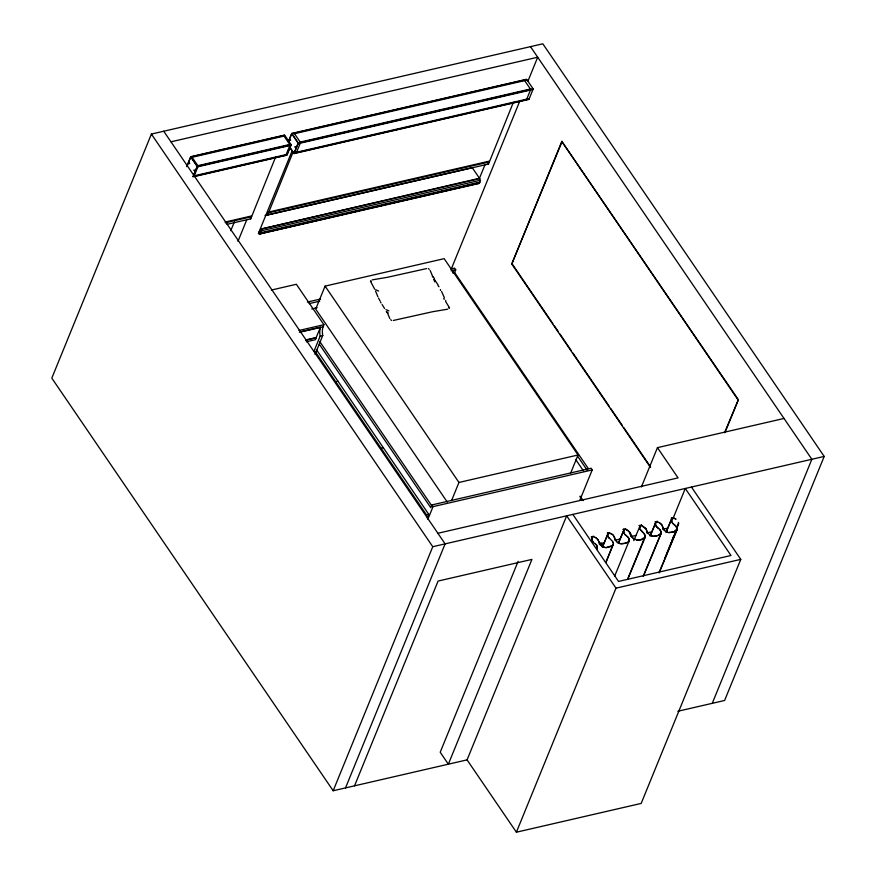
<?xml version="1.0" encoding="UTF-8"?>
<svg xmlns="http://www.w3.org/2000/svg" width="876" height="876" viewBox="0 0 876 876"><rect width="100%" height="100%" fill="white"/><g stroke="black" fill="none" stroke-linecap="round" stroke-linejoin="round"><path stroke-width="1.31" d="M250.295 218.179L250.711 218.891L275.579 157.132M488.085 163.462L488.501 164.075L513.369 102.317M591.771 537.973L591.847 540.153L593.446 542.288M607.692 535.313L608.327 533.418L607.484 533.123L608.207 533.342L602.436 547.226M605.984 562.436L613.331 543.689M614.569 576.364L629.121 540.974C630.337 536.123 622.453 535.291 623.624 530.506L618.379 543.12M640.181 525.95L639.765 528.94L643.597 532.926M639.546 527.845L639.688 526.826M627.742 578.883L645.185 536.221M627.873 578.937L645.174 537.295L644.386 534.01M643.663 575.149L660.975 533.506L660.887 531.382L659.431 529.246M643.28 576.463L661.106 533.561C662.245 528.71 654.591 527.889 655.478 523.027L650.233 535.652M659.07 572.674L676.896 529.772L676.239 526.542L672.078 522.611M659.201 572.729L677.028 529.827L676.36 526.52L672.976 523.662M674.695 518.537L676.031 519.238L673.425 517.563L671.191 518.176M676.754 528.502L678.561 522.348M673.305 518.099L672.188 517.804M665.07 557.596L671.169 542.419M672.177 539.89L673.699 536.09M670.797 543.711L678.78 523.443M478.822 183.467L259.646 234.012A2.223 1.172 77 0 1 258.42 233.432L292.135 150.803M677.86 711.257L724.605 700.482L824.196 456.429L542.824 43.8L151.395 134.072L51.804 378.125L333.176 790.754L467.072 759.875L566.663 515.822L615.981 588.157L516.391 832.2L467.072 759.875M186.96 166.013L190.749 156.705L284.58 135.068L291.171 144.737L286.901 155.194L194.373 176.536M186.84 166.626L190.793 156.957L284.612 135.32L283.419 136.141L283.671 135.539L290.087 144.945L285.915 155.161L285.598 154.691M193.038 176.58L286.857 154.942L291.029 144.726L197.209 166.374L193.257 176.032L287.087 154.395M193.07 176.832L197.341 166.374L291.171 144.737M193.979 176.372L198.151 166.155L191.734 156.738L190.541 157.56M230.771 230.716L234.385 221.858M237.987 241.294L246.769 219.788M288.39 141.584L291.719 133.448L526.618 79.278L533.21 88.936L528.94 99.404L294.04 153.574L290.197 147.945L293.997 153.322L528.896 99.152M288.73 141.102L291.752 133.7L526.651 79.53L526.41 80.132M293.865 133.754L294.117 133.152L300.534 142.558L296.362 152.774M293.121 151.975L267.64 214.992L268.209 212.145L488.961 161.228M259.603 234.034L266.753 231.779M485.118 164.436L479.468 178.277L260.533 229.173A3.219 1.686 77 0 1 260.719 232.709L260.347 233.651L259.088 231.801M293.997 153.322L298.168 143.106L533.068 88.936M294.04 153.574L298.311 143.116L533.21 88.936M570.637 473.139L578.04 454.994L444.165 258.661L325.084 286.123L315.699 309.108L447.275 502.058M305.56 339.998L316.116 337.567L320.485 327.416A11.684 6.121 77 0 0 320.167 336.11L313.969 351.287M316.116 337.567L315.48 339.691L306.25 341.815M315.01 354.484L322.751 335.519A11.684 6.121 77 0 1 323.08 326.825L323.934 324.711L296.362 284.284L271.352 290.055M477.847 183.194A2.223 1.172 77 0 0 478.778 183.489L479.292 182.766L259.92 233.772M479.522 183.095L479.895 182.186A3.219 1.686 77 0 0 479.709 178.627L472.252 167.699L265.034 215.485M451.337 268.855L519.599 101.583M527.878 81.304L537.7 57.225L170.951 141.813M453.779 270.257L452.662 272.973L454.644 272.524L455.75 269.808L454.589 268.111L450.614 269.031M650.277 467.105L511.781 263.994L561.801 141.419L738.369 399.719L724.956 432.58M511.781 263.994L562.173 141.332M579.803 500.338L592.209 469.93L591.059 468.233L431.868 504.948L430.762 507.664L319.291 344.18M427.269 517.935L428.736 514.332L316.411 349.612M427.86 519.315L433.029 506.646L592.209 469.93M333.176 790.754L432.766 546.712L824.196 456.429M451.556 500.601L458.958 482.457L578.04 454.994M345.516 787.907L445.107 543.865L163.735 131.225M354.528 785.827L438.099 581.051L531.929 559.403L448.359 764.19L440.212 752.232L518.11 561.352M641.407 486.925L657.449 447.647L784.02 418.454M672.877 518.866L685.284 488.469L730.989 555.504L618.544 581.434L572.838 514.398M724.594 432.667L738.369 399.719M691.449 487.045L740.767 559.37L641.177 803.423L516.391 832.2M712.265 703.329L811.855 459.276L530.484 46.647M602.458 546.854L607.692 534.24L607.911 536.419L609.367 538.554M605.853 562.381L613.189 544.708M618.511 543.175L624.128 529.608L623.318 529.422L624.128 529.608M633.786 540.645L640.06 525.874L639.25 525.688L640.038 525.907M650.222 536.013L655.982 522.14C654.131 521.625 657.164 522.118 655.609 523.092M666.154 531.918L671.399 519.293L672.188 522.578M666.143 532.279L671.914 518.395M592.406 537.152L591.76 539.047L592.559 541.248M596.764 549.318L597.18 546.317M596.885 549.394L597.312 546.317L595.724 544.182M613.32 544.762L610.222 546.744L606.039 547.708L601.856 546.394M624.26 529.684L623.613 531.579L624.413 533.78M629.121 540.974L628.618 541.85C625.344 543.383 621.084 544.905 617.777 542.66M645.043 537.24L640.882 539.594L636.469 539.977M645.174 537.295L644.67 538.192C638.1 542.704 630.501 538.685 629.143 531.458M660.975 533.506L657.898 535.444M661.106 533.561L657.996 535.543L653.781 536.397L649.631 535.192M672.034 518.482L671.618 521.472M676.896 529.772L673.819 531.71M677.028 529.827L673.929 531.809L668.881 532.564L671.279 532.389M479.106 183.226L368.938 208.444M609.378 533.068C609.97 531.907 608.864 534.075 610.769 533.615M641.232 525.6L641.604 525.14L641.287 525.622L645.951 528.754L647.682 533.188M657.153 521.866C657.756 520.705 656.639 522.873 658.555 522.414M625.365 529.356L625.683 528.874L625.3 529.334L628.07 530.484M612.696 545.584L606.006 547.599M591.366 536.791L593.786 536.232M607.287 533.057L609.718 532.499M623.219 529.323L625.639 528.765M639.141 525.589L641.571 525.031M655.073 521.855L657.493 521.297M192.107 157.286L284.043 136.087M294.489 133.7L524.658 80.614M197.834 165.684L289.759 144.474M300.216 142.098L530.385 89.013M196.958 166.977L290.777 145.339M297.917 143.708L532.816 89.538M294.226 152.774L529.126 98.605M225.252 222.033L251.171 216.043M225.307 222.789L251.631 216.722M268.658 212.813L489.421 161.907M227.07 224.322L250.755 218.858M267.793 214.948L488.545 164.031M260.533 229.173L479.709 178.627M260.928 230.87L480.103 180.314M260.719 232.731L479.895 182.186M273.4 230.246L278.71 229.019M281.371 228.406L289.343 226.577M303.95 223.205L309.261 221.978M311.922 221.365L315.907 220.445M326.529 217.993L331.84 216.766M334.501 216.153L342.472 214.313M361.065 210.032L369.037 208.192M383.655 204.82L388.966 203.593M391.616 202.98L395.602 202.06M406.234 199.608L411.545 198.392M414.206 197.779L422.177 195.939M440.77 191.647L452.728 188.887M463.349 186.435L468.66 185.219M471.321 184.606L479.292 182.766M260.008 233.564L286.583 227.431M289.233 226.818L366.277 209.057M307.345 302.067L320.616 299.012M309.151 303.611L319.762 301.169M451.118 270.87L455.75 269.808M311.79 308.921L317.101 307.706M298.924 330.482L323.934 324.711M300.556 331.774L320.342 327.208M299.384 332.289L323.08 326.825M320.167 336.11L322.751 335.519M305.702 340.206L316.258 337.775M335.727 381.706L337.95 381.202M381.126 448.282L383.349 447.767M428.736 514.332L426.513 514.847L314.955 351.243M437.89 533.276L678.068 477.891L657.449 447.647M599.14 543.908L604.44 542.682M615.018 540.24L620.307 539.025M630.895 536.583L636.184 535.367M646.773 532.926L650.737 532.006M662.639 529.257L666.614 528.348M615.981 588.157L740.767 559.37M656.89 535.97L652.401 536.342L647.561 533.221M372.234 279.86L387.367 277.309L426.678 268.56M447.745 309.173L432.624 311.725L393.302 320.474M671.498 532.367L672.812 532.236M620.547 543.711L624.96 543.328L628.738 541.926L629.165 538.85L627.577 536.714M388.9 310.87L385.944 309.611M666.932 532.071L668.322 532.509M668.333 532.608L665.563 531.458M593.457 536.911L594.848 537.349M603.225 547.007L604.615 547.445M378.629 291.051L375.662 289.792M432.339 276.258L434.08 277.933L434.737 281.886L434.047 279.422M658.588 522.315L661.095 523.936M658.215 528.316L656.146 526.345L655.325 524.078M642.655 526.049L646.072 528.721L647.112 532.082M642.437 532.017L639.633 528.94M626.701 529.881L630.14 532.466L632.636 537.963M633.775 538.85L635.078 539.539M626.515 535.751L625.201 534.864M610.802 533.517L612.149 534.229M594.881 537.251L596.217 537.963M443.584 298.705L444.318 299.253M659.858 523.092L661.993 524.987L663.033 528.348M665.629 531.382L663.493 529.487M612.083 534.305L613.309 535.137M616.616 541.751L617.843 542.583M596.151 538.039L598.286 539.934M598.746 541.061L599.786 544.423L601.922 546.317M593.348 542.343L596.731 545.19M428.484 268.593L429.229 269.359M390.751 319.685L391.495 320.452M386.283 311.582L388.035 313.115L387.072 312.075L389.82 318.557M434.386 279.422L438.044 284.886M664.49 530.484L661.884 525.02M643.51 532.98L645.097 535.116M613.211 535.192L615.828 540.656M616.715 541.697L615.127 539.561M612.653 541.456L607.78 536.408M597.29 538.926L600.783 545.43M438.055 285.696L438.975 286.78M379.505 299.92L380.096 301.07M374.665 289.168L370.482 281.251M384.542 308.494L382.1 304.509M524.286 80.066L530.703 89.483L526.531 99.689L526.213 99.229M561.801 141.419L737.997 399.806M512.142 263.917L552.92 323.715M554.464 325.971L558.308 331.61M559.852 333.865L571.393 350.794M572.926 353.05L609.094 406.081M610.627 408.347L622.168 425.265M623.712 427.521L650.638 467.017M454.644 272.524L588.409 468.693M577.207 455.619L587.205 470.281M575.652 459.44L583.339 470.719M580.065 496.123L583.142 500.634M580.098 496.801L582.409 500.196M600.772 542.748L603.082 546.142M291.719 133.448L298.311 143.116M291.752 133.7L298.168 143.106M325.084 286.123L458.958 482.457M431.868 504.948L433.029 506.646M319.729 341.476L431.967 506.087M190.749 156.705L197.341 166.374M190.793 156.957L197.209 166.374M151.395 134.072L432.766 546.712M430.16 270.487L432.908 276.958M380.556 302.056L381.027 302.954M614.098 536.221L614.853 538.258M612.532 541.477L613.244 542.583M378.552 298.19L379.144 299.329M449.498 307.783L445.687 301.629L445.72 300.402M441.581 291.478L444.406 297.84M377.928 296.833L375.574 291.193M613.112 542.583L613.474 543.711M440.387 289.507L440.529 290.471M448.983 307.465L449.092 308.363M370.887 280.681L371.008 281.568M189.304 163.089L189.599 163.615L189.304 163.089M194.111 170.152L194.406 170.667L194.133 170.075M290.263 139.832L290.558 140.346L290.263 139.832M295.081 146.883L295.365 147.409L295.103 146.818M592.285 537.076L591.464 536.889L592.285 537.076"/></g></svg>
